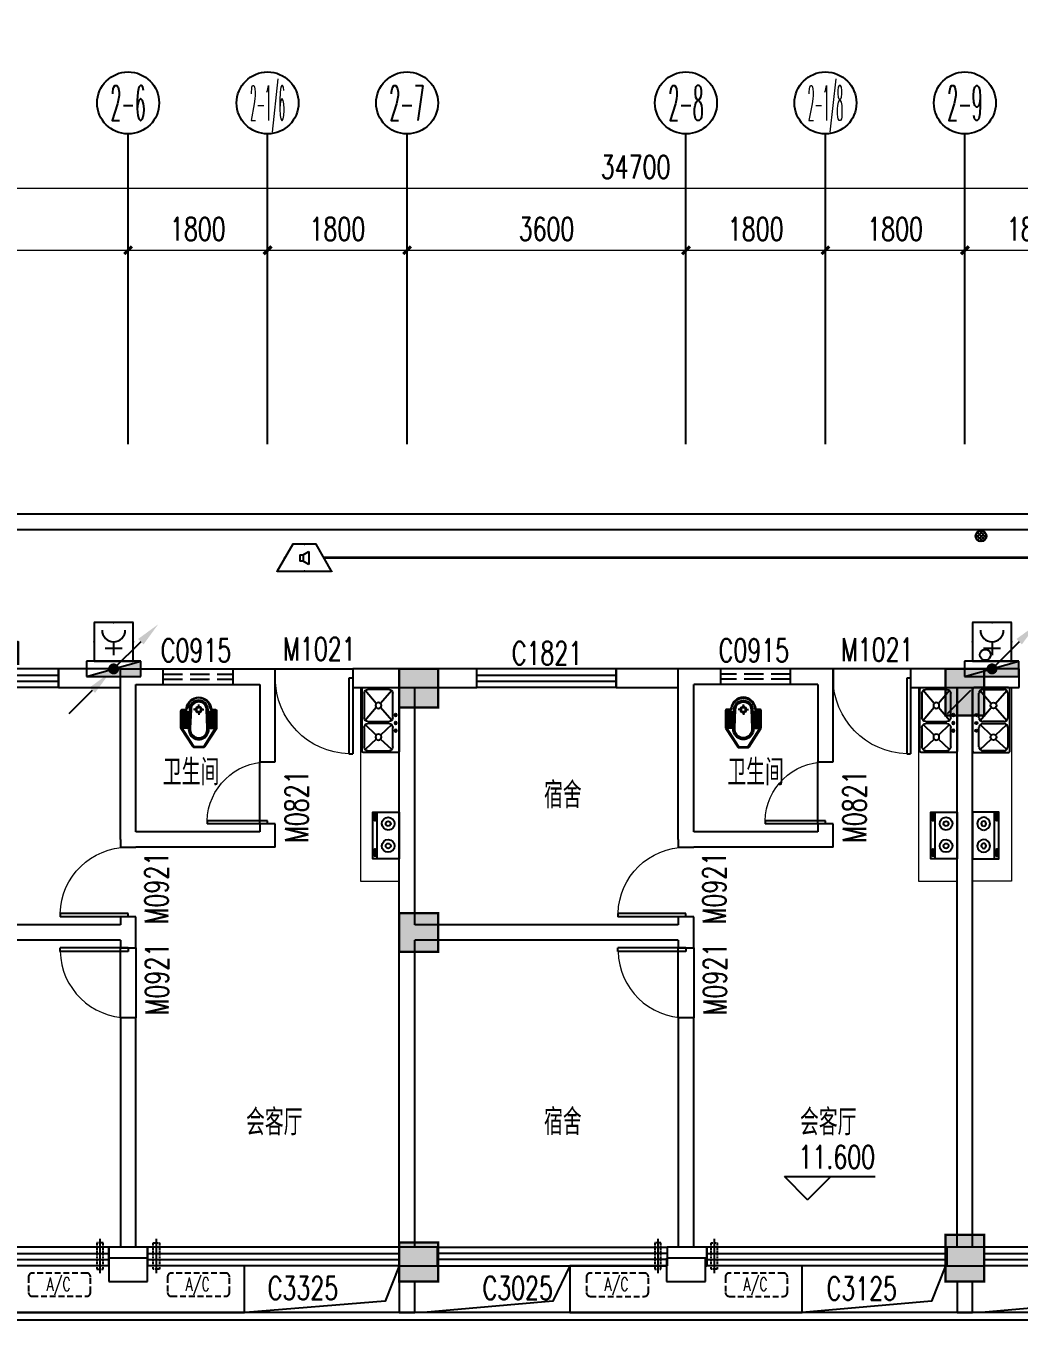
# Model space of a CAD drawing. Extents: x -9422388 to 15610651, y -1992469 to 953794.
# Drawn here: x -2663179 to -2650359, y -443348 to -426654 of the extents above; entities that cross this region are included whole.
import ezdxf
from ezdxf.enums import TextEntityAlignment as Align

# ---------------------------------------------------------------- set-up
doc = ezdxf.new("R2010")
doc.units = 0
doc.header["$LTSCALE"] = 1000
for name, pattern in [('( Hidden )', [0.375, 0.25, -0.125]), ('ACAD_ISO04W100', [30, 24, -3, 0, -3]), ('DASH', [0.35, 0.25, -0.1])]:
    doc.linetypes.add(name, pattern=pattern)
for name, color, linetype in [('A-ELEV-LIN-0.3', 30, 'Continuous'), ('A-ELEV-LIN-0.4', 40, 'Continuous'), ('A-FLOR-HVAC', 4, 'Continuous'), ('A-FLOR-OTHER2-ON', 83, 'Continuous'), ('A-SECT-DOOR', 141, 'Continuous'), ('AXIS', 3, 'Continuous'), ('AXIS_TEXT', 7, 'Continuous'), ('C-KZ', 2, 'Continuous'), ('C-Z-HATCH', 253, 'Continuous'), ('COLUMN', 9, 'Continuous'), ('DIM_ELEV', 3, 'Continuous'), ('EQUIP-消防', 3, 'Continuous'), ('EQUIP_消火栓', 7, 'Continuous'), ('LWIRE', 4, 'Continuous'), ('PUB_TEXT', 7, 'Continuous'), ('WALL', 9, 'Continuous'), ('WALL-PARAPET', 6, 'Continuous'), ('WINDOW', 4, 'Continuous'), ('WINDOW_TEXT', 7, 'Continuous'), ('WIRE-消防广播', 4, 'TG_BC'), ('厨具', 4, 'Continuous'), ('洁具', 253, 'Continuous')]:
    doc.layers.add(name, color=color, linetype=linetype)
doc.layers.add('建筑底图', color=8, linetype='Continuous', lineweight=5)
doc.styles.add('_TCH_AXIS', font='COMPLEX', dxfattribs={"bigfont": 'GBCBIG'})
doc.styles.add('_TCH_DIM', font='SIMPLEX', dxfattribs={"bigfont": 'GBCBIG'})
doc.styles.add('_TCH_DIM_T3', font='SIMPLEX', dxfattribs={"width": 0.705882, "bigfont": 'GBCBIG'})
doc.styles.add('_TCH_WINDOW', font='SIMPLEX', dxfattribs={"height": 3.5, "bigfont": 'GBCBIG'})
doc.styles.add('COMPLEX', font='COMPLEX')
doc.styles.get("Standard").update_dxf_attribs({"font": 'gbenor.shx', "bigfont": 'gbcbig.shx'})
doc.styles.add('TG_LINETYPE', font='SIMPLEX', dxfattribs={"width": 0.8, "height": 3.5, "bigfont": 'HZTXT'})
doc.linetypes.add('TG_BC', pattern='A,2,-0.85,["BC",TG_LINETYPE,S=0.1,R=0,X=-0.65,Y=-0.15],0', length=2.85)
doc.dimstyles.new('_TCH_ARCH&&100', dxfattribs={"dimtxt": 297.5, "dimasz": 100, "dimexe": 250, "dimexo": 300, "dimgap": 126.25, "dimtad": 1, "dimdec": 0, "dimzin": 0, "dimdsep": 46, "dimtxsty": '_TCH_DIM_T3', "dimblk": 'ARCHTICK', "dimcen": 0.09, "dimclrt": 7, "dimazin": 2, "dimtfac": 1, "dimtdec": 0, "dimtix": 1, "dimtmove": 2, "dimatfit": 3, "dimfxl": 0, "dimtolj": 1, "dimtzin": 0, "dimarcsym": 0})

# ---------------------------------------------------------------- blocks, each defined once
blk = doc.blocks.new('$plan$00002777')
at = {"layer": '厨具', "color": 0}
for p, q in [((-300, -284), (300, -284)), ((-267, -307), (-267, -318)), ((-257, -316), (-257, -333)), ((-192, -316), (-257, -316)), ((-257, -333), (-192, -333)), ((-192, -333), (-192, -316)), ((-176, -308), (-176, -318)), ((192, -308), (192, -318)), ((208, -316), (273, -316)), ((208, -333), (208, -316)), ((273, -333), (208, -333)), ((273, -316), (273, -333)), ((284, -307), (284, -318))]:
    blk.add_line(p, q, dxfattribs=at)
blk.add_lwpolyline([(300, 0), (-300, 0), (-300, -340), (300, -340)], close=True, dxfattribs=at)
for points in [[(-176, -308, 0.259034), (-178, -304, 0.076276), (-189, -299, 0.036515), (-203, -297, 0.026615), (-221, -296, 0.026615), (-240, -297, 0.036515), (-254, -299, 0.076276), (-265, -304, 0.259034), (-267, -308, 0.078462), (-267, -309, 0.056762)], [(-176, -318, 0.259034), (-178, -315, 0.076276), (-189, -310, 0.036515), (-203, -307, 0.026615), (-221, -306, 0.026615), (-240, -307, 0.036515), (-254, -310, 0.076276), (-265, -315, 0.259034), (-267, -318, 0.259034), (-265, -322, 0.056762), (-257, -326, 0.036515)], [(-192, -327, 0.008736), (-189, -327, 0.076276), (-178, -322, 0.259034), (-176, -318, 0.259034)], [(192, -308, -0.259034), (194, -304, -0.076276), (205, -299, -0.036515), (219, -297, -0.026615), (238, -296, -0.026615), (257, -297, -0.036515), (270, -299, -0.076276), (282, -304, -0.259034), (284, -308, -0.078462), (283, -309, -0.056762)], [(192, -318, -0.259034), (194, -315, -0.076276), (205, -310, -0.036515), (219, -307, -0.026615), (238, -306, -0.026615), (257, -307, -0.036515), (270, -310, -0.076276), (282, -315, -0.259034), (284, -318, -0.259034), (282, -322, -0.056762), (273, -326, -0.036515)], [(208, -327, -0.008736), (205, -327, -0.076276), (194, -322, -0.259034), (192, -318, -0.259034)]]:
    blk.add_lwpolyline(points, format="xyb", dxfattribs=at)
for centre, radius, start, end in [((-135, -143), 82.5, 0.964, 0), ((-135, -143), 31.6, 0.6532, 0), ((151, -143), 82.5, 180, 179.036), ((151, -143), 31.6, 180, 179.3468)]:
    blk.add_arc(centre, radius, start, end, dxfattribs=at)
blk = doc.blocks.new('$plan$00002763')
at = {"layer": '洁具', "color": 0}
for p, q in [((-395, -405), (-395, -132)), ((-381, -98), (-246, -241)), ((-345, -82), (-95, -82)), ((-59, -98), (-194, -241)), ((-45, -132), (-45, -405)), ((-20, -405), (-20, -132)), ((-6, -98), (161, -241)), ((30, -82), (345, -82)), ((381, -98), (214, -241)), ((395, -132), (395, -405)), ((-246, -297), (-381, -440)), ((-194, -297), (-59, -440)), ((161, -297), (-6, -440)), ((214, -297), (381, -440)), ((-95, -455), (-345, -455)), ((345, -455), (30, -455))]:
    blk.add_line(p, q, dxfattribs=at)
blk.add_lwpolyline([(-420, -25), (-420, -455, 0.200464), (-413, -473, 0.197353), (-395, -480), (395, -480, 0.19737), (413, -473, 0.200447), (420, -455), (420, -25, 0.200464), (413, -7, 0.197353), (395, 0), (-395, 0, 0.19737), (-413, -7, 0.200447), (-420, -25)], format="xyb", close=True, dxfattribs=at)
for centre, major_axis, start_param, end_param in [((-345, -132), (-50, 0), -1.570796, 0), ((-136, -48), (-14.2, 0), 3.141593, 9.424778), ((-95, -132), (-50, 0), 3.141593, 4.712389), ((-36, -48), (-15.1, 0), 3.141593, 9.424778), ((30, -132), (-50, 0), -1.570796, 0), ((64, -48), (-14.2, 0), 3.141593, 9.424778), ((345, -132), (-50, 0), 3.141593, 4.712389), ((-220, -269), (-38.6, 0), 3.141593, 9.424778), ((188, -269), (-38.6, 0), 3.141593, 9.424778), ((-345, -405), (50, 0), 3.141593, 4.712389), ((-95, -405), (50, 0), 4.712389, 6.283185), ((30, -405), (50, 0), 3.141593, 4.712389), ((345, -405), (50, 0), 4.712389, 6.283185)]:
    blk.add_ellipse(centre, major_axis=major_axis, ratio=0.9938, start_param=start_param, end_param=end_param, dxfattribs=at)
blk = doc.blocks.new('$plan$00002871')
at = {"layer": '洁具', "color": 0}
for p, q in [((-15, -490), (-67, -490)), ((0, -475), (0, -423)), ((15, -490), (67, -490)), ((0, -505), (0, -557))]:
    blk.add_line(p, q, dxfattribs=at)
for points in [[(159, -508, -0.88995), (-159, -508, 0.380538), (-179, -491), (-210, -491, -0.414214), (-230, -471), (-230, -258, -0.144595), (-227, -247), (-73, -9, -0.254383), (-56, 0), (56, 0, -0.254383), (73, -9), (227, -247, -0.144595), (230, -258), (230, -471, -0.414214), (210, -491), (179, -491, 0.380538)], [(120, -491), (130, -252, 1.134994), (-130, -252), (-120, -491, 0.992594)], [(105, -490), (115, -251, 1.141146), (-115, -251), (-105, -490, 0.994896)], [(100, -490), (110, -251, 1.143479), (-110, -251), (-100, -490, 0.995777)], [(-149, -264, 1), (-149, -252), (-207, -252, 1), (-207, -264)], [(-148, -287, 1), (-148, -275), (-207, -275, 1), (-207, -287)], [(-147, -307, 1), (-147, -295), (-207, -295, 1), (-207, -307)], [(-146, -330, 1), (-146, -319), (-207, -319, 1), (-207, -330)], [(-149, -263, 1), (-149, -253), (-207, -253, 1), (-207, -263)], [(-148, -286, 1), (-148, -276), (-207, -276, 1), (-207, -286)], [(-147, -306, 1), (-147, -296), (-207, -296, 1), (-207, -306)], [(-146, -329, 1), (-146, -320), (-207, -320, 1), (-207, -329)], [(146, -330, -1), (146, -319), (207, -319, -1), (207, -330)], [(148, -287, -1), (148, -275), (207, -275, -1), (207, -287)], [(147, -307, -1), (147, -295), (207, -295, -1), (207, -307)], [(146, -329, -1), (146, -320), (207, -320, -1), (207, -329)], [(148, -286, -1), (148, -276), (207, -276, -1), (207, -286)], [(147, -306, -1), (147, -296), (207, -296, -1), (207, -306)], [(149, -264, -1), (149, -252), (207, -252, -1), (207, -264)], [(149, -263, -1), (149, -253), (207, -253, -1), (207, -263)], [(-146, -352, 1), (-146, -341), (-207, -341, 1), (-207, -352)], [(-145, -376, 1), (-145, -364), (-207, -364, 1), (-207, -376)], [(-144, -399, 1), (-144, -388), (-207, -388, 1), (-207, -399)], [(-143, -423, 1), (-143, -411), (-207, -411, 1), (-207, -423)], [(-141, -444, 1), (-141, -432), (-207, -432, 1), (-207, -444)], [(-141, -464, 1), (-141, -453), (-207, -453, 1), (-207, -464)], [(-146, -351, 1), (-146, -342), (-207, -342, 1), (-207, -351)], [(-145, -375, 1), (-145, -365), (-207, -365, 1), (-207, -375)], [(-144, -398, 1), (-144, -389), (-207, -389, 1), (-207, -398)], [(-143, -422, 1), (-143, -412), (-207, -412, 1), (-207, -422)], [(-141, -443, 1), (-141, -433), (-207, -433, 1), (-207, -443)], [(-141, -463, 1), (-141, -454), (-207, -454, 1), (-207, -463)], [(141, -444, -1), (141, -432), (207, -432, -1), (207, -444)], [(141, -464, -1), (141, -453), (207, -453, -1), (207, -464)], [(141, -443, -1), (141, -433), (207, -433, -1), (207, -443)], [(141, -463, -1), (141, -454), (207, -454, -1), (207, -463)], [(143, -423, -1), (143, -411), (207, -411, -1), (207, -423)], [(144, -399, -1), (144, -388), (207, -388, -1), (207, -399)], [(143, -422, -1), (143, -412), (207, -412, -1), (207, -422)], [(145, -376, -1), (145, -364), (207, -364, -1), (207, -376)], [(144, -398, -1), (144, -389), (207, -389, -1), (207, -398)], [(146, -352, -1), (146, -341), (207, -341, -1), (207, -352)], [(145, -375, -1), (145, -365), (207, -365, -1), (207, -375)], [(146, -351, -1), (146, -342), (207, -342, -1), (207, -351)]]:
    blk.add_lwpolyline(points, format="xyb", close=True, dxfattribs=at)
blk.add_lwpolyline([(-149, -507, 0.380538), (-179, -481), (-210, -481, -0.414214), (-220, -471), (-220, -258, -0.144595), (-218, -253), (-64, -15, -0.254383), (-56, -10), (56, -10, -0.254383), (64, -15), (218, -253, -0.144595), (220, -258), (220, -471, -0.414214), (210, -481), (179, -481, 0.380538), (149, -507, 0.380538)], format="xyb", dxfattribs=at)
for radius in [40, 31.7]:
    blk.add_circle((0, -490), radius, dxfattribs=at)
blk.add_arc((0, -490), 150, 186.665, 353.335, dxfattribs=at)
blk = doc.blocks.new('KTWJ1')
at = {"layer": 'A-FLOR-HVAC', "color": 0, "linetype": '( Hidden )', "ltscale": 0.3}
blk.add_lwpolyline([(152982, -14209, 0.414214), (153032, -14259), (153732, -14259, 0.414214), (153782, -14209), (153782, -14009, 0.414214), (153732, -13959), (153032, -13959, 0.414214), (152982, -14009)], format="xyb", close=True, dxfattribs=at)
at = {"layer": 'A-FLOR-HVAC', "color": 0, "style": '_TCH_WINDOW', "width": 0.705882}
blk.add_text('A/C', height=170, dxfattribs=at).set_placement((153214, -14188))
blk = doc.blocks.new('KTB')
at = {"layer": 'A-SECT-DOOR', "color": 0}
blk.add_lwpolyline([(1033119, -403775), (1031869, -403775), (1031869, -404375), (1034869, -404375), (1034869, -403775), (1033619, -403775)], dxfattribs=at)
at = {"layer": 'A-FLOR-HVAC', "color": 8}
for p in [(879102, -389909), (880896, -389909)]:
    blk.add_blockref('KTWJ1', p, dxfattribs=at)
blk = doc.blocks.new('A$C0CF77FE4')
at = {"layer": 'A-FLOR-OTHER2-ON', "color": 0, "linetype": 'ACAD_ISO04W100', "ltscale": 5}
blk.add_line((40, 440), (40, 0), dxfattribs=at)
at = {"layer": 'A-FLOR-OTHER2-ON', "color": 0, "linetype": 'DASH', "ltscale": 0.1}
blk.add_lwpolyline([(0, 390), (80, 390), (80, 50), (0, 50)], close=True, dxfattribs=at)
blk = doc.blocks.new('$TCHSYS$WIN2D')
at = {"color": 0}
for p, q in [((-0.5, 0.5), (0.5, 0.5)), ((-0.5, 0.5), (-0.5, -0.5)), ((0.5, 0.5), (0.5, -0.5)), ((0.5, 0.1667), (-0.5, 0.1667)), ((0.5, -0.1667), (-0.5, -0.1667)), ((-0.5, -0.5), (0.5, -0.5))]:
    blk.add_line(p, q, dxfattribs=at)
blk = doc.blocks.new('$DorLib2D$00000001')
at = {"color": 0}
for p, q in [((0.45, 0.975), (0.5, 0.975)), ((0.45, 0), (0.45, 0.975)), ((0.5, 0), (0.5, 0.975)), ((0.5, 0), (0.45, 0))]:
    blk.add_line(p, q, dxfattribs=at)
at = {"color": 0, "lineweight": 13}
blk.add_arc((0.475, 0), 0.975, 91.4693, 180, dxfattribs=at)
blk = doc.blocks.new('_ArchTick')
at = {"color": 0, "linetype": 'ByBlock', "const_width": 0.4}
blk.add_lwpolyline([(-0.5, -0.5), (0.5, 0.5)], dxfattribs=at)
blk = doc.blocks.new('*D626')
at = {"layer": 'AXIS', "color": 0, "lineweight": -2, "transparency": 16777216}
for p, q in [((1875330, -392875), (1875330, -389625)), ((1910030, -392875), (1910030, -389625)), ((1875330, -389875), (1910030, -389875))]:
    blk.add_line(p, q, dxfattribs=at)
at = {"layer": 'Defpoints', "color": 0, "transparency": 16777216}
for p in [(1910030, -389875), (1875330, -393175), (1910030, -393175)]:
    blk.add_point(p, dxfattribs=at)
at = {"layer": 'AXIS', "color": 0, "lineweight": -2, "transparency": 16777216, "xscale": 100, "yscale": 100, "zscale": 100, "rotation": 180}
blk.add_blockref('_ArchTick', (1875330, -389875), dxfattribs=at)
at = {"layer": 'AXIS', "color": 0, "lineweight": -2, "transparency": 16777216, "xscale": 100, "yscale": 100, "zscale": 100}
blk.add_blockref('_ArchTick', (1910030, -389875), dxfattribs=at)
at = {"layer": 'AXIS', "color": 7, "transparency": 16777216, "insert": (1892680, -389600), "char_height": 297.5, "attachment_point": 5, "style": '_TCH_DIM_T3'}
blk.add_mtext('\\A1;34700', dxfattribs=at)
blk = doc.blocks.new('*D677')
at = {"layer": 'AXIS', "color": 0, "lineweight": -2, "transparency": 16777216}
for p, q in [((1882530, -392875), (1882530, -390425)), ((1886130, -392875), (1886130, -390425)), ((1882530, -390675), (1886130, -390675))]:
    blk.add_line(p, q, dxfattribs=at)
at = {"layer": 'Defpoints', "color": 0, "transparency": 16777216}
for p in [(1886130, -390675), (1882530, -393175), (1886130, -393175)]:
    blk.add_point(p, dxfattribs=at)
at = {"layer": 'AXIS', "color": 0, "lineweight": -2, "transparency": 16777216, "xscale": 100, "yscale": 100, "zscale": 100, "rotation": 180}
blk.add_blockref('_ArchTick', (1882530, -390675), dxfattribs=at)
at = {"layer": 'AXIS', "color": 0, "lineweight": -2, "transparency": 16777216, "xscale": 100, "yscale": 100, "zscale": 100}
blk.add_blockref('_ArchTick', (1886130, -390675), dxfattribs=at)
at = {"layer": 'AXIS', "color": 7, "transparency": 16777216, "insert": (1884330, -390400), "char_height": 297.5, "attachment_point": 5, "style": '_TCH_DIM_T3'}
blk.add_mtext('\\A1;3600', dxfattribs=at)
blk = doc.blocks.new('*D678')
at = {"layer": 'AXIS', "color": 0, "lineweight": -2, "transparency": 16777216}
for p, q in [((1886130, -392875), (1886130, -390425)), ((1887930, -392875), (1887930, -390425)), ((1886130, -390675), (1887930, -390675))]:
    blk.add_line(p, q, dxfattribs=at)
at = {"layer": 'Defpoints', "color": 0, "transparency": 16777216}
for p in [(1887930, -390675), (1886130, -393175), (1887930, -393175)]:
    blk.add_point(p, dxfattribs=at)
at = {"layer": 'AXIS', "color": 0, "lineweight": -2, "transparency": 16777216, "xscale": 100, "yscale": 100, "zscale": 100, "rotation": 180}
blk.add_blockref('_ArchTick', (1886130, -390675), dxfattribs=at)
at = {"layer": 'AXIS', "color": 0, "lineweight": -2, "transparency": 16777216, "xscale": 100, "yscale": 100, "zscale": 100}
blk.add_blockref('_ArchTick', (1887930, -390675), dxfattribs=at)
at = {"layer": 'AXIS', "color": 7, "transparency": 16777216, "insert": (1887030, -390400), "char_height": 297.5, "attachment_point": 5, "style": '_TCH_DIM_T3'}
blk.add_mtext('\\A1;1800', dxfattribs=at)
blk = doc.blocks.new('*D679')
at = {"layer": 'AXIS', "color": 0, "lineweight": -2, "transparency": 16777216}
for p, q in [((1887930, -392875), (1887930, -390425)), ((1889730, -392875), (1889730, -390425)), ((1887930, -390675), (1889730, -390675))]:
    blk.add_line(p, q, dxfattribs=at)
at = {"layer": 'Defpoints', "color": 0, "transparency": 16777216}
for p in [(1889730, -390675), (1887930, -393175), (1889730, -393175)]:
    blk.add_point(p, dxfattribs=at)
at = {"layer": 'AXIS', "color": 0, "lineweight": -2, "transparency": 16777216, "xscale": 100, "yscale": 100, "zscale": 100, "rotation": 180}
blk.add_blockref('_ArchTick', (1887930, -390675), dxfattribs=at)
at = {"layer": 'AXIS', "color": 0, "lineweight": -2, "transparency": 16777216, "xscale": 100, "yscale": 100, "zscale": 100}
blk.add_blockref('_ArchTick', (1889730, -390675), dxfattribs=at)
at = {"layer": 'AXIS', "color": 7, "transparency": 16777216, "insert": (1888830, -390400), "char_height": 297.5, "attachment_point": 5, "style": '_TCH_DIM_T3'}
blk.add_mtext('\\A1;1800', dxfattribs=at)
blk = doc.blocks.new('*D680')
at = {"layer": 'AXIS', "color": 0, "lineweight": -2, "transparency": 16777216}
for p, q in [((1889730, -392875), (1889730, -390425)), ((1893330, -392875), (1893330, -390425)), ((1889730, -390675), (1893330, -390675))]:
    blk.add_line(p, q, dxfattribs=at)
at = {"layer": 'Defpoints', "color": 0, "transparency": 16777216}
for p in [(1893330, -390675), (1889730, -393175), (1893330, -393175)]:
    blk.add_point(p, dxfattribs=at)
at = {"layer": 'AXIS', "color": 0, "lineweight": -2, "transparency": 16777216, "xscale": 100, "yscale": 100, "zscale": 100, "rotation": 180}
blk.add_blockref('_ArchTick', (1889730, -390675), dxfattribs=at)
at = {"layer": 'AXIS', "color": 0, "lineweight": -2, "transparency": 16777216, "xscale": 100, "yscale": 100, "zscale": 100}
blk.add_blockref('_ArchTick', (1893330, -390675), dxfattribs=at)
at = {"layer": 'AXIS', "color": 7, "transparency": 16777216, "insert": (1891530, -390400), "char_height": 297.5, "attachment_point": 5, "style": '_TCH_DIM_T3'}
blk.add_mtext('\\A1;3600', dxfattribs=at)
blk = doc.blocks.new('*D681')
at = {"layer": 'AXIS', "color": 0, "lineweight": -2, "transparency": 16777216}
for p, q in [((1893330, -392875), (1893330, -390425)), ((1895130, -392875), (1895130, -390425)), ((1893330, -390675), (1895130, -390675))]:
    blk.add_line(p, q, dxfattribs=at)
at = {"layer": 'Defpoints', "color": 0, "transparency": 16777216}
for p in [(1895130, -390675), (1893330, -393175), (1895130, -393175)]:
    blk.add_point(p, dxfattribs=at)
at = {"layer": 'AXIS', "color": 0, "lineweight": -2, "transparency": 16777216, "xscale": 100, "yscale": 100, "zscale": 100, "rotation": 180}
blk.add_blockref('_ArchTick', (1893330, -390675), dxfattribs=at)
at = {"layer": 'AXIS', "color": 0, "lineweight": -2, "transparency": 16777216, "xscale": 100, "yscale": 100, "zscale": 100}
blk.add_blockref('_ArchTick', (1895130, -390675), dxfattribs=at)
at = {"layer": 'AXIS', "color": 7, "transparency": 16777216, "insert": (1894230, -390400), "char_height": 297.5, "attachment_point": 5, "style": '_TCH_DIM_T3'}
blk.add_mtext('\\A1;1800', dxfattribs=at)
blk = doc.blocks.new('*D682')
at = {"layer": 'AXIS', "color": 0, "lineweight": -2, "transparency": 16777216}
for p, q in [((1895130, -392875), (1895130, -390425)), ((1896930, -392875), (1896930, -390425)), ((1895130, -390675), (1896930, -390675))]:
    blk.add_line(p, q, dxfattribs=at)
at = {"layer": 'Defpoints', "color": 0, "transparency": 16777216}
for p in [(1896930, -390675), (1895130, -393175), (1896930, -393175)]:
    blk.add_point(p, dxfattribs=at)
at = {"layer": 'AXIS', "color": 0, "lineweight": -2, "transparency": 16777216, "xscale": 100, "yscale": 100, "zscale": 100, "rotation": 180}
blk.add_blockref('_ArchTick', (1895130, -390675), dxfattribs=at)
at = {"layer": 'AXIS', "color": 0, "lineweight": -2, "transparency": 16777216, "xscale": 100, "yscale": 100, "zscale": 100}
blk.add_blockref('_ArchTick', (1896930, -390675), dxfattribs=at)
at = {"layer": 'AXIS', "color": 7, "transparency": 16777216, "insert": (1896030, -390400), "char_height": 297.5, "attachment_point": 5, "style": '_TCH_DIM_T3'}
blk.add_mtext('\\A1;1800', dxfattribs=at)
blk = doc.blocks.new('*D683')
at = {"layer": 'AXIS', "color": 0, "lineweight": -2, "transparency": 16777216}
for p, q in [((1896930, -392875), (1896930, -390425)), ((1898730, -392875), (1898730, -390425)), ((1896930, -390675), (1898730, -390675))]:
    blk.add_line(p, q, dxfattribs=at)
at = {"layer": 'Defpoints', "color": 0, "transparency": 16777216}
for p in [(1898730, -390675), (1896930, -393175), (1898730, -393175)]:
    blk.add_point(p, dxfattribs=at)
at = {"layer": 'AXIS', "color": 0, "lineweight": -2, "transparency": 16777216, "xscale": 100, "yscale": 100, "zscale": 100, "rotation": 180}
blk.add_blockref('_ArchTick', (1896930, -390675), dxfattribs=at)
at = {"layer": 'AXIS', "color": 0, "lineweight": -2, "transparency": 16777216, "xscale": 100, "yscale": 100, "zscale": 100}
blk.add_blockref('_ArchTick', (1898730, -390675), dxfattribs=at)
at = {"layer": 'AXIS', "color": 7, "transparency": 16777216, "insert": (1897830, -390400), "char_height": 297.5, "attachment_point": 5, "style": '_TCH_DIM_T3'}
blk.add_mtext('\\A1;1800', dxfattribs=at)
blk = doc.blocks.new('_AXISO')
at = {"color": 0}
blk.add_circle((0, 0), 0.5, dxfattribs=at)
at = {"layer": 'AXIS_TEXT', "color": 0, "style": 'COMPLEX', "width": 1.041667}
blk.add_attdef('A', text='', height=0.56, dxfattribs=at).set_placement((-0.25, -0.28), (0.25, -0.28), align=Align.FIT)
blk = doc.blocks.new('$equip$00002677')
for p, q in [((-0.3, 0.699), (-0.703, 0)), ((0.3, 0.699), (-0.3, 0.699)), ((0.703, 0), (0.3, 0.699)), ((-0.117, 0.421), (-0.117, 0.26)), ((-0.117, 0.421), (-0.036, 0.421)), ((-0.036, 0.421), (0.118, 0.503)), ((-0.036, 0.421), (-0.036, 0.26)), ((0.118, 0.503), (0.118, 0.173)), ((-0.703, 0), (0.703, 0)), ((-0.036, 0.26), (-0.117, 0.26)), ((0.118, 0.173), (-0.036, 0.26))]:
    blk.add_line(p, q)
at = {"const_width": 0.04}
blk.add_lwpolyline([(-0.3, 0.699), (0.3, 0.699), (0.703, 0), (-0.703, 0), (-0.3, 0.699), (0.3, 0.699)], dxfattribs=at)
blk.add_lwpolyline([(-0.3, 0.699), (0.3, 0.699), (0.703, 0), (-0.703, 0), (-0.3, 0.699), (0.3, 0.699)], dxfattribs=at)
for p in [(0, 0.699), (-0.501, 0.349), (0.502, 0.349), (0, 0)]:
    blk.add_point(p)
at = {"color": 7, "flags": 1}
for tag, height, p in [('B', 0.4, (0.961, 0.299)), ('A', 0.00002, (0, 0))]:
    blk.add_attdef(tag, text='', height=height, dxfattribs=at).set_placement(p, align=Align.MIDDLE_CENTER)
blk = doc.blocks.new('$equip$00002656')
for p, q in [((-0.5, 1), (-0.5, 0)), ((0.5, 1), (-0.5, 1)), ((0.5, 0), (0.5, 1)), ((0, 0.5), (0, 0.15)), ((-0.5, 0), (0.5, 0)), ((-0.219, 0.331), (0.222, 0.331))]:
    blk.add_line(p, q)
at = {"const_width": 0.04}
blk.add_lwpolyline([(-0.5, 1), (0.5, 1), (0.5, 0), (-0.5, 0), (-0.5, 1), (0.5, 1)], dxfattribs=at)
blk.add_arc((0, 0.8), 0.3, 180, 0)
for p in [(0, 1), (-0.5, 0.5), (0.5, 0.5), (0, 0)]:
    blk.add_point(p)
at = {"color": 7, "flags": 1}
for tag, height, p in [('B', 0.4, (0.762, 0.292)), ('A', 0.00002, (0, 0))]:
    blk.add_attdef(tag, text='', height=height, dxfattribs=at).set_placement(p, align=Align.MIDDLE_CENTER)
blk = doc.blocks.new('$TelecSys$00000079')
for p, q in [((0.7, 0.7), (0, 0)), ((0.104, 0.104), (0.104, 0.104)), ((-0.104, -0.104), (-0.104, -0.104))]:
    blk.add_line(p, q)
at = {"const_width": 0.142}
blk.add_lwpolyline([(-0.071, 0, 1), (0.071, 0, 1)], format="xyb", close=True, dxfattribs=at)
blk.add_solid([(0.63, 0.77), (0.77, 0.63), (1.15, 1.15)])
at = {"width": 0.8, "flags": 9}
blk.add_attdef('A', (0, 0), '', height=0.00002, dxfattribs=at)
blk = doc.blocks.new('$TelecSys$00000081')
for p, q in [((0.104, 0.104), (0.104, 0.104)), ((-0.104, -0.104), (-0.104, -0.104)), ((-1.15, -1.15), (-0.55, -0.55))]:
    blk.add_line(p, q)
at = {"const_width": 0.142}
blk.add_lwpolyline([(0.071, 0, 1), (-0.071, 0, 1)], format="xyb", close=True, dxfattribs=at)
blk.add_solid([(-0.62, -0.48), (-0.48, -0.62), (-0.1, -0.1)])
at = {"width": 0.8, "flags": 9}
blk.add_attdef('A', (0, 0), '', height=0.00002, rotation=180, dxfattribs=at)
blk = doc.blocks.new('$TwtSys$00000434')
at = {"color": 0}
for p, q in [((-0.5, 0.5), (-0.5, -0.5)), ((-0.5, -0.5), (0.5, 0.5)), ((0.5, 0.5), (-0.5, 0.5)), ((0.5, -0.5), (0.5, 0.5)), ((-0.5, -0.5), (0.5, -0.5))]:
    blk.add_line(p, q, dxfattribs=at)
blk.add_solid([(0.5, -0.5), (0.5, 0.5), (-0.5, -0.5)], dxfattribs=at)
blk = doc.blocks.new('4444')
at = {"layer": 'A-ELEV-LIN-0.4'}
h = blk.add_hatch(dxfattribs=at)
h.set_pattern_fill('ANSI37', color=8, scale=20)
h.set_pattern_definition([(45, (842830.902, -10358), (-22.4506403, 22.4506403), []), (135, (842830.902, -10358), (-22.4506403, -22.4506403), [])])
edge = h.paths.add_edge_path()
edge.add_arc((1897138.4, -394362.6), 70, 0, 360)
at = {"layer": 'C-Z-HATCH'}
h = blk.add_hatch(color=8, dxfattribs=at)
h.dxf.hatch_style = 1
h.paths.add_polyline_path([(1889630.2, -396074.7), (1890130.2, -396074.7), (1890130.2, -396574.7), (1889630.2, -396574.7)])
h = blk.add_hatch(color=8, dxfattribs=at)
h.dxf.hatch_style = 1
h.paths.add_polyline_path([(1896680.2, -396074.7), (1897180.2, -396074.7), (1897180.2, -396674.7), (1896680.2, -396674.7)])
h = blk.add_hatch(color=8, dxfattribs=at)
h.dxf.hatch_style = 1
h.paths.add_polyline_path([(1889630.2, -399224.7), (1890130.2, -399224.7), (1890130.2, -399724.7), (1889630.2, -399724.7)])
h = blk.add_hatch(color=8, dxfattribs=at)
h.dxf.hatch_style = 1
h.paths.add_polyline_path([(1889630.2, -403474.7), (1890130.2, -403474.7), (1890130.2, -403974.7), (1889630.2, -403974.7)])
h = blk.add_hatch(color=8, dxfattribs=at)
h.dxf.hatch_style = 1
h.paths.add_polyline_path([(1896680.2, -403374.7), (1897180.2, -403374.7), (1897180.2, -403974.7), (1896680.2, -403974.7)])
at = {"color": 8}
for points in [[(1889630.2, -396314.7), (1889130.2, -396314.7), (1889130.2, -398814.7), (1889630.2, -398814.7)], [(1896830.2, -396314.7), (1896330.2, -396314.7), (1896330.2, -398814.7), (1896830.2, -398814.7)], [(1897030.2, -396314.7), (1897530.2, -396314.7), (1897530.2, -398814.7), (1897030.2, -398814.7)]]:
    blk.add_lwpolyline(points, close=True, dxfattribs=at)
at = {"layer": 'A-ELEV-LIN-0.3', "color": 8}
for points in [[(1910300.1, -378228), (1910300.1, -378228, -0.4142136), (1910521.4, -377263.1), (1917469.5, -372908.3, -0.4142136), (1919537.1, -373382.6), (1932807.3, -394555, -0.2728148), (1932848.7, -396077.9), (1928630, -403701.1, -0.2728148), (1927317.5, -404474.7), (1876130.2, -404474.7, -0.4142134), (1874530.2, -402874.7), (1874530.2, -394774.7, -0.4142137), (1875230.2, -394074.7), (1875230.2, -394074.7)], [(1904230.2, -404374.7), (1876130.2, -404374.7, -0.4142134), (1874630.2, -402874.7), (1874630.2, -394774.7, -0.4142137), (1875230.2, -394174.7), (1875230.2, -394174.7)]]:
    blk.add_lwpolyline(points, format="xyb", dxfattribs=at)
for points in [[(1889630.2, -404374.7), (1889830.2, -404374.7), (1889830.2, -403974.7), (1889630.2, -403974.7)], [(1896830.2, -404374.7), (1897030.2, -404374.7), (1897030.2, -403974.7), (1896830.2, -403974.7)]]:
    blk.add_lwpolyline(points, close=True, dxfattribs=at)
at = {"layer": 'A-ELEV-LIN-0.4', "color": 8}
for points in [[(1889630.2, -403774.7), (1889449, -404229.5), (1887643.5, -404374.7)], [(1891830.2, -403774.7), (1891612.7, -404229.5), (1889943.9, -404374.7)], [(1896680.2, -403774.7), (1896499, -404229.5), (1894830.2, -404374.7)], [(1899030.2, -403774.7), (1898812.7, -404229.5), (1897143.9, -404374.7)]]:
    blk.add_lwpolyline(points, dxfattribs=at)
for centre in [(1897138.4, -394362.6), (1897193.5, -395893.3)]:
    blk.add_circle(centre, 70, dxfattribs=at)
at = {"layer": 'A-SECT-DOOR', "color": 8}
blk.add_lwpolyline([(1885880.2, -403774.7), (1884630.2, -403774.7), (1884630.2, -404374.7), (1887630.2, -404374.7), (1887630.2, -403774.7), (1886380.2, -403774.7)], dxfattribs=at)
at = {"layer": 'AXIS', "color": 8}
for p, q in [((1886130.2, -393174.7), (1886130.2, -389174.7)), ((1887930.2, -393174.7), (1887930.2, -389174.7)), ((1889730.2, -393174.7), (1889730.2, -389174.7)), ((1893330.2, -393174.7), (1893330.2, -389174.7)), ((1895130.2, -393174.7), (1895130.2, -389174.7)), ((1896930.2, -393174.7), (1896930.2, -389174.7))]:
    blk.add_line(p, q, dxfattribs=at)
at = {"layer": 'C-KZ', "color": 8, "const_width": 30}
for points in [[(1889630.2, -396074.7), (1890130.2, -396074.7), (1890130.2, -396574.7), (1889630.2, -396574.7)], [(1896680.2, -396074.7), (1897180.2, -396074.7), (1897180.2, -396674.7), (1896680.2, -396674.7)], [(1889630.2, -399224.7), (1890130.2, -399224.7), (1890130.2, -399724.7), (1889630.2, -399724.7)], [(1889630.2, -403474.7), (1890130.2, -403474.7), (1890130.2, -403974.7), (1889630.2, -403974.7)], [(1896680.2, -403374.7), (1897180.2, -403374.7), (1897180.2, -403974.7), (1896680.2, -403974.7)]]:
    blk.add_lwpolyline(points, close=True, dxfattribs=at)
at = {"layer": 'COLUMN', "color": 8}
for p, q in [((1886380.2, -403674.7), (1885880.2, -403674.7)), ((1885880.2, -403674.7), (1885880.2, -403974.7)), ((1886380.2, -403974.7), (1886380.2, -403674.7)), ((1893580.2, -403674.7), (1893080.2, -403674.7)), ((1893080.2, -403674.7), (1893080.2, -403974.7)), ((1893580.2, -403974.7), (1893580.2, -403674.7)), ((1885880.2, -403974.7), (1886380.2, -403974.7)), ((1893080.2, -403974.7), (1893580.2, -403974.7))]:
    blk.add_line(p, q, dxfattribs=at)
at = {"layer": 'DIM_ELEV', "color": 8}
for p, q in [((1894900.5, -402924), (1894600.5, -402624)), ((1894600.5, -402624), (1895771.3, -402624)), ((1894900.5, -402924), (1895200.5, -402624))]:
    blk.add_line(p, q, dxfattribs=at)
at = {"layer": 'WALL', "color": 8}
for p, q in [((1886030.2, -396074.7), (1885230.2, -396074.7)), ((1885230.2, -396074.7), (1885230.2, -396314.7)), ((1886030.2, -396074.7), (1888030.2, -396074.7)), ((1886030.2, -398274.7), (1886030.2, -396074.7)), ((1888030.2, -397274.7), (1888030.2, -396074.7)), ((1888030.2, -396314.7), (1888030.2, -396074.7)), ((1889730.2, -396074.7), (1889030.2, -396074.7)), ((1889030.2, -396074.7), (1889030.2, -396314.7)), ((1890630.2, -396074.7), (1889730.2, -396074.7)), ((1890630.2, -396314.7), (1890630.2, -396074.7)), ((1893230.2, -396074.7), (1892430.2, -396074.7)), ((1892430.2, -396074.7), (1892430.2, -396314.7)), ((1893230.2, -398274.7), (1893230.2, -396074.7)), ((1895230.2, -396074.7), (1893230.2, -396074.7)), ((1895230.2, -396074.7), (1895230.2, -396314.7)), ((1895230.2, -397274.7), (1895230.2, -396074.7)), ((1896930.2, -396074.7), (1896230.2, -396074.7)), ((1896230.2, -396074.7), (1896230.2, -396314.7)), ((1897630.2, -396074.7), (1896930.2, -396074.7)), ((1897630.2, -396314.7), (1897630.2, -396074.7)), ((1885230.2, -396314.7), (1886030.2, -396314.7)), ((1886230.2, -396274.7), (1887830.2, -396274.7)), ((1886230.2, -398174.7), (1886230.2, -396274.7)), ((1887830.2, -396274.7), (1887830.2, -397274.7)), ((1889030.2, -396314.7), (1889730.2, -396314.7)), ((1889630.2, -399474.7), (1889630.2, -396314.7)), ((1889730.2, -396314.7), (1890630.2, -396314.7)), ((1889830.2, -399374.7), (1889830.2, -396314.7)), ((1892430.2, -396314.7), (1893230.2, -396314.7)), ((1893430.2, -398174.7), (1893430.2, -396274.7)), ((1895030.2, -396274.7), (1893430.2, -396274.7)), ((1895030.2, -396274.7), (1895030.2, -397274.7)), ((1896230.2, -396314.7), (1896930.2, -396314.7)), ((1896830.2, -403534.7), (1896830.2, -396314.7)), ((1896930.2, -396314.7), (1897630.2, -396314.7)), ((1897030.2, -403534.7), (1897030.2, -396314.7)), ((1887830.2, -397274.7), (1888030.2, -397274.7)), ((1895030.2, -397274.7), (1895230.2, -397274.7)), ((1888030.2, -398074.7), (1887830.2, -398074.7)), ((1887830.2, -398074.7), (1887830.2, -398174.7)), ((1888030.2, -398374.7), (1888030.2, -398074.7)), ((1895230.2, -398074.7), (1895030.2, -398074.7)), ((1895030.2, -398074.7), (1895030.2, -398174.7)), ((1895230.2, -398374.7), (1895230.2, -398074.7)), ((1886030.2, -398274.7), (1886030.2, -398374.7)), ((1887830.2, -398174.7), (1886230.2, -398174.7)), ((1893230.2, -398274.7), (1893230.2, -398374.7)), ((1895030.2, -398174.7), (1893430.2, -398174.7)), ((1886030.2, -398374.7), (1886230.2, -398374.7)), ((1888030.2, -398374.7), (1886230.2, -398374.7)), ((1893230.2, -398374.7), (1893430.2, -398374.7)), ((1895230.2, -398374.7), (1893430.2, -398374.7)), ((1886230.2, -399274.7), (1886030.2, -399274.7)), ((1886030.2, -399274.7), (1886030.2, -399374.7)), ((1886230.2, -399474.7), (1886230.2, -399274.7)), ((1893430.2, -399274.7), (1893230.2, -399274.7)), ((1893230.2, -399274.7), (1893230.2, -399374.7)), ((1893430.2, -399474.7), (1893430.2, -399274.7)), ((1886030.2, -399374.7), (1882670.2, -399374.7)), ((1886230.2, -399674.7), (1886230.2, -399474.7)), ((1889630.2, -403534.7), (1889630.2, -399474.7)), ((1893230.2, -399374.7), (1889830.2, -399374.7)), ((1893430.2, -399674.7), (1893430.2, -399474.7)), ((1886030.2, -399574.7), (1882670.2, -399574.7)), ((1886030.2, -399574.7), (1886030.2, -399674.7)), ((1893230.2, -399574.7), (1889830.2, -399574.7)), ((1889830.2, -403534.7), (1889830.2, -399574.7)), ((1893230.2, -399574.7), (1893230.2, -399674.7)), ((1886030.2, -399674.7), (1886230.2, -399674.7)), ((1886030.2, -400574.7), (1886030.2, -399674.7)), ((1886030.2, -399674.7), (1886230.2, -399674.7)), ((1886230.2, -399674.7), (1886230.2, -400574.7)), ((1893230.2, -399674.7), (1893430.2, -399674.7)), ((1893230.2, -400574.7), (1893230.2, -399674.7)), ((1893230.2, -399674.7), (1893430.2, -399674.7)), ((1893430.2, -399674.7), (1893430.2, -400574.7)), ((1886230.2, -400574.7), (1886030.2, -400574.7)), ((1886030.2, -400574.7), (1886030.2, -403534.7)), ((1886230.2, -400574.7), (1886030.2, -400574.7)), ((1886230.2, -403534.7), (1886230.2, -400574.7)), ((1893430.2, -400574.7), (1893230.2, -400574.7)), ((1893230.2, -400574.7), (1893230.2, -403534.7)), ((1893430.2, -400574.7), (1893230.2, -400574.7)), ((1893430.2, -403534.7), (1893430.2, -400574.7)), ((1886130.2, -403534.7), (1885880.2, -403534.7)), ((1885880.2, -403534.7), (1885880.2, -403674.7)), ((1886380.2, -403534.7), (1886130.2, -403534.7)), ((1886380.2, -403674.7), (1886380.2, -403534.7)), ((1889730.2, -403534.7), (1889630.2, -403534.7)), ((1889630.2, -403534.7), (1889630.2, -403774.7)), ((1890123.7, -403534.7), (1889730.2, -403534.7)), ((1890123.7, -403774.7), (1890123.7, -403534.7)), ((1893330.2, -403534.7), (1893086.7, -403534.7)), ((1893086.7, -403534.7), (1893086.7, -403674.7)), ((1893598.4, -403534.7), (1893330.2, -403534.7)), ((1893598.4, -403774.7), (1893598.4, -403534.7)), ((1896930.2, -403534.7), (1896698.4, -403534.7)), ((1896698.4, -403534.7), (1896698.4, -403774.7)), ((1897180.2, -403534.7), (1896930.2, -403534.7)), ((1897180.2, -403774.7), (1897180.2, -403534.7)), ((1889630.2, -403774.7), (1889730.2, -403774.7)), ((1889730.2, -403774.7), (1890123.7, -403774.7)), ((1893580.2, -403774.7), (1893598.4, -403774.7)), ((1896698.4, -403774.7), (1896930.2, -403774.7)), ((1896930.2, -403774.7), (1897180.2, -403774.7))]:
    blk.add_line(p, q, dxfattribs=at)
at = {"layer": 'WALL-PARAPET', "color": 8}
for p, q in [((1875230.2, -394074.7), (1904230.2, -394074.7)), ((1875430.2, -394274.7), (1904230.2, -394274.7))]:
    blk.add_line(p, q, dxfattribs=at)
at = {"layer": 'WINDOW', "color": 8, "linetype": 'DASH'}
for p, q in [((1886580.2, -396074.7, 900), (1886580.2, -396274.7, 900)), ((1886580.2, -396141.4, 900), (1887480.2, -396141.4, 900)), ((1887480.2, -396074.7, 900), (1887480.2, -396274.7, 900)), ((1893780.2, -396274.7, 900), (1893780.2, -396074.7, 900)), ((1894680.2, -396141.4, 900), (1893780.2, -396141.4, 900)), ((1894680.2, -396274.7, 900), (1894680.2, -396074.7, 900)), ((1886580.2, -396208.1, 900), (1887480.2, -396208.1, 900)), ((1894680.2, -396208.1, 900), (1893780.2, -396208.1, 900))]:
    blk.add_line(p, q, dxfattribs=at)
at = {"layer": 'WINDOW', "color": 8}
for p, q in [((1888030.2, -396074.7), (1889030.2, -396074.7)), ((1896230.2, -396074.7), (1895230.2, -396074.7)), ((1887830.2, -398074.7), (1887830.2, -397274.7)), ((1895030.2, -398074.7), (1895030.2, -397274.7))]:
    blk.add_line(p, q, dxfattribs=at)
at = {"color": 8, "rotation": 180}
blk.add_blockref('$plan$00002871', (1887041.9, -397089.8), dxfattribs=at)
at = {"color": 8, "xscale": -1, "rotation": 180}
blk.add_blockref('$plan$00002871', (1894070.8, -397089.8), dxfattribs=at)
at = {"layer": 'A-FLOR-HVAC', "color": 8}
for p in [(1731862.7, -389908.7), (1733657.2, -389908.7)]:
    blk.add_blockref('KTWJ1', p, dxfattribs=at)
at = {"layer": 'A-FLOR-OTHER2-ON', "color": 8, "linetype": 'DASH', "xscale": -1}
for p in [(1885806.3, -403867.7), (1893006.3, -403867.7)]:
    blk.add_blockref('A$C0CF77FE4', p, dxfattribs=at)
at = {"layer": 'A-FLOR-OTHER2-ON', "color": 8, "linetype": 'DASH'}
for p in [(1886454, -403867.7), (1893654, -403867.7)]:
    blk.add_blockref('A$C0CF77FE4', p, dxfattribs=at)
at = {"layer": 'A-SECT-DOOR', "color": 8}
blk.add_blockref('KTB', (859961, 0), dxfattribs=at)
at = {"layer": 'AXIS', "color": 8}
ref = blk.add_blockref('_AXISO', (1886130.2, -388774.7), dxfattribs=dict(at, xscale=800, yscale=800, zscale=800))
ref.add_attrib('A', '2-6', dxfattribs={"layer": 'AXIS_TEXT', "color": 8, "height": 452.55, "style": '_TCH_AXIS', "width": 0.35}).set_placement((1885903.9, -389001), (1886356.5, -389001), align=Align.FIT)
ref = blk.add_blockref('_AXISO', (1887930.2, -388774.7), dxfattribs=dict(at, xscale=800, yscale=800, zscale=800))
ref.add_attrib('A', '2-1/6', dxfattribs={"layer": 'AXIS_TEXT', "color": 8, "height": 452.55, "style": '_TCH_AXIS', "width": 0.216495}).set_placement((1887703.9, -389001), (1888156.5, -389001), align=Align.FIT)
ref = blk.add_blockref('_AXISO', (1889730.2, -388774.7), dxfattribs=dict(at, xscale=800, yscale=800, zscale=800))
ref.add_attrib('A', '2-7', dxfattribs={"layer": 'AXIS_TEXT', "color": 8, "height": 452.55, "style": '_TCH_AXIS', "width": 0.35}).set_placement((1889503.9, -389001), (1889956.5, -389001), align=Align.FIT)
ref = blk.add_blockref('_AXISO', (1893330.2, -388774.7), dxfattribs=dict(at, xscale=800, yscale=800, zscale=800))
ref.add_attrib('A', '2-8', dxfattribs={"layer": 'AXIS_TEXT', "color": 8, "height": 452.55, "style": '_TCH_AXIS', "width": 0.35}).set_placement((1893103.9, -389001), (1893556.5, -389001), align=Align.FIT)
ref = blk.add_blockref('_AXISO', (1895130.2, -388774.7), dxfattribs=dict(at, xscale=800, yscale=800, zscale=800))
ref.add_attrib('A', '2-1/8', dxfattribs={"layer": 'AXIS_TEXT', "color": 8, "height": 452.55, "style": '_TCH_AXIS', "width": 0.216495}).set_placement((1894903.9, -389001), (1895356.5, -389001), align=Align.FIT)
ref = blk.add_blockref('_AXISO', (1896930.2, -388774.7), dxfattribs=dict(at, xscale=800, yscale=800, zscale=800))
ref.add_attrib('A', '2-9', dxfattribs={"layer": 'AXIS_TEXT', "color": 8, "height": 452.55, "style": '_TCH_AXIS', "width": 0.35}).set_placement((1896703.9, -389001), (1897156.5, -389001), align=Align.FIT)
at = {"layer": 'WINDOW', "color": 8}
ref = blk.add_blockref('$TCHSYS$WIN2D', (1884330.2, -396194.7), dxfattribs=dict(at, xscale=-1800, yscale=-240, zscale=-1800, rotation=359.9999999999926))
ref.add_attrib('A', 'C1821', (1883882.9, -396020.4), dxfattribs={"layer": 'WINDOW_TEXT', "color": 8, "height": 297.5, "style": '_TCH_WINDOW', "width": 0.705882})
ref = blk.add_blockref('$DorLib2D$00000001', (1888530.2, -396194.7), dxfattribs=dict(at, xscale=1000, yscale=-1000, zscale=1000, rotation=359.9999999999907))
ref.add_attrib('A', 'M1021', (1888131.6, -395966), dxfattribs={"layer": 'WINDOW_TEXT', "color": 8, "height": 297.5, "style": '_TCH_WINDOW', "width": 0.705882})
ref = blk.add_blockref('$TCHSYS$WIN2D', (1891530.2, -396194.7), dxfattribs=dict(at, xscale=1800, yscale=240, zscale=1800, rotation=179.9999999999722))
ref.add_attrib('A', 'C1821', (1891082.9, -396020.4), dxfattribs={"layer": 'WINDOW_TEXT', "color": 8, "height": 297.5, "rotation": 360, "style": '_TCH_WINDOW', "width": 0.705882})
ref = blk.add_blockref('$DorLib2D$00000001', (1895730.2, -396194.7), dxfattribs=dict(at, xscale=-1000, yscale=1000, zscale=-1000, rotation=179.9999999999704))
ref.add_attrib('A', 'M1021', (1895332.1, -395974.3), dxfattribs={"layer": 'WINDOW_TEXT', "color": 8, "height": 297.5, "rotation": 360, "style": '_TCH_WINDOW', "width": 0.705882})
ref = blk.add_blockref('$DorLib2D$00000001', (1887930.2, -397674.7), dxfattribs=dict(at, xscale=-800, yscale=800, zscale=-800, rotation=90.00000000000634))
ref.add_attrib('A', 'M0821', (1888453.9, -398319.7), dxfattribs={"layer": 'WINDOW_TEXT', "color": 8, "height": 297.5, "rotation": 90, "style": '_TCH_WINDOW', "width": 0.705882})
ref = blk.add_blockref('$DorLib2D$00000001', (1895130.2, -397674.7), dxfattribs=dict(at, xscale=-800, yscale=800, zscale=-800, rotation=89.9999999999746))
ref.add_attrib('A', 'M0821', (1895653.9, -398319.7), dxfattribs={"layer": 'WINDOW_TEXT', "color": 8, "height": 297.5, "rotation": 90, "style": '_TCH_WINDOW', "width": 0.705882})
ref = blk.add_blockref('$DorLib2D$00000001', (1886130.2, -398824.7), dxfattribs=dict(at, xscale=-900, yscale=900, zscale=-900, rotation=90.00000000001111))
ref.add_attrib('A', 'M0921', (1886644.9, -399369.4), dxfattribs={"layer": 'WINDOW_TEXT', "color": 8, "height": 297.5, "rotation": 90, "style": '_TCH_WINDOW', "width": 0.705882})
ref = blk.add_blockref('$DorLib2D$00000001', (1893330.2, -398824.7), dxfattribs=dict(at, xscale=-900, yscale=900, zscale=-900, rotation=89.9999999999722))
ref.add_attrib('A', 'M0921', (1893844.9, -399369.4), dxfattribs={"layer": 'WINDOW_TEXT', "color": 8, "height": 297.5, "rotation": 90, "style": '_TCH_WINDOW', "width": 0.705882})
ref = blk.add_blockref('$DorLib2D$00000001', (1886130.2, -400124.7), dxfattribs=dict(at, xscale=900, yscale=900, zscale=900, rotation=90.00000000000634))
ref.add_attrib('A', 'M0921', (1886652.1, -400544.4), dxfattribs={"layer": 'WINDOW_TEXT', "color": 8, "height": 297.5, "rotation": 90, "style": '_TCH_WINDOW', "width": 0.705882})
ref = blk.add_blockref('$DorLib2D$00000001', (1886130.2, -400124.7), dxfattribs=dict(at, xscale=900, yscale=900, zscale=900, rotation=90.00000000000634))
ref.add_attrib('A', 'M0921', (1886652.1, -400544.4), dxfattribs={"layer": 'WINDOW_TEXT', "color": 8, "height": 297.5, "rotation": 90, "style": '_TCH_WINDOW', "width": 0.705882})
ref = blk.add_blockref('$DorLib2D$00000001', (1893330.2, -400124.7), dxfattribs=dict(at, xscale=900, yscale=900, zscale=900, rotation=89.99999999997141))
ref.add_attrib('A', 'M0921', (1893852.1, -400544.4), dxfattribs={"layer": 'WINDOW_TEXT', "color": 8, "height": 297.5, "rotation": 90, "style": '_TCH_WINDOW', "width": 0.705882})
ref = blk.add_blockref('$DorLib2D$00000001', (1893330.2, -400124.7), dxfattribs=dict(at, xscale=900, yscale=900, zscale=900, rotation=89.99999999997141))
ref.add_attrib('A', 'M0921', (1893852.1, -400544.4), dxfattribs={"layer": 'WINDOW_TEXT', "color": 8, "height": 297.5, "rotation": 90, "style": '_TCH_WINDOW', "width": 0.705882})
ref = blk.add_blockref('$TCHSYS$WIN2D', (1884398.7, -403654.7), dxfattribs=dict(at, xscale=-2963, yscale=-240, zscale=-2963, rotation=359.9999999999926))
ref.add_attrib('A', 'C3025', (1883485.2, -404211.8), dxfattribs={"layer": 'WINDOW_TEXT', "color": 8, "height": 297.5, "style": '_TCH_WINDOW', "width": 0.705882})
ref = blk.add_blockref('$TCHSYS$WIN2D', (1888005.2, -403654.7), dxfattribs=dict(at, xscale=-3250, yscale=240, zscale=-3250, rotation=359.9999999999917))
ref.add_attrib('A', 'C3325', (1887933.4, -404210.7), dxfattribs={"layer": 'WINDOW_TEXT', "color": 8, "height": 297.5, "style": '_TCH_WINDOW', "width": 0.705882})
ref = blk.add_blockref('$TCHSYS$WIN2D', (1891605.2, -403654.7), dxfattribs=dict(at, xscale=-2963, yscale=-240, zscale=-2963, rotation=179.9999999999722))
ref.add_attrib('A', 'C3025', (1890704.9, -404210.3), dxfattribs={"layer": 'WINDOW_TEXT', "color": 8, "height": 297.5, "rotation": 360, "style": '_TCH_WINDOW', "width": 0.705882})
ref = blk.add_blockref('$TCHSYS$WIN2D', (1895148.4, -403654.7), dxfattribs=dict(at, xscale=3100, yscale=-240, zscale=3100, rotation=179.9999999999704))
ref.add_attrib('A', 'C3125', (1895146, -404215.7), dxfattribs={"layer": 'WINDOW_TEXT', "color": 8, "height": 297.5, "rotation": 360, "style": '_TCH_WINDOW', "width": 0.705882})
ref = blk.add_blockref('$TCHSYS$WIN2D', (1898730.2, -403654.7), dxfattribs=dict(at, xscale=3100, yscale=-240, zscale=3100, rotation=179.9999999999629))
ref.add_attrib('A', 'C3125', (1897862.5, -404213.1), dxfattribs={"layer": 'WINDOW_TEXT', "color": 8, "height": 297.5, "rotation": 360, "style": '_TCH_WINDOW', "width": 0.705882})
at = {"layer": '厨具', "color": 8, "yscale": -1}
for p, rotation in [((1889630.2, -396734.7), 90.00000000000756), ((1896830.2, -396734.7), 89.99999999997121)]:
    blk.add_blockref('$plan$00002763', p, dxfattribs=dict(at, rotation=rotation))
at = {"layer": '厨具', "color": 8, "xscale": -1, "yscale": -1, "rotation": 269.9999999999562}
blk.add_blockref('$plan$00002763', (1897030.2, -396734.7), dxfattribs=at)
at = {"layer": '厨具', "color": 8, "xscale": -1}
for p, rotation in [((1889630.2, -398222.8), 270.0000000000076), ((1896830.2, -398222.8), 269.9999999999712)]:
    blk.add_blockref('$plan$00002777', p, dxfattribs=dict(at, rotation=rotation))
at = {"layer": '厨具', "color": 8, "rotation": 89.99999999995617}
blk.add_blockref('$plan$00002777', (1897030.2, -398222.8), dxfattribs=at)
at = {"layer": 'DIM_ELEV', "color": 7, "style": '_TCH_DIM', "width": 0.705882}
blk.add_text('11.600', height=297.5, dxfattribs=at).set_placement((1894781.3, -402519))
at = {"layer": 'PUB_TEXT', "color": 8, "style": '_TCH_DIM'}
for s, p in [('卫生间', (1886578.4, -397577.6)), ('卫生间', (1893864.1, -397577.6)), ('宿舍', (1891497.7, -397871.8)), ('会客厅', (1887651.9, -402091)), ('宿舍', (1891497.7, -402088.1)), ('会客厅', (1894801.8, -402091))]:
    blk.add_text(s, height=337.59, dxfattribs=at).set_placement(p)
at = {"layer": 'WINDOW_TEXT', "color": 8, "style": '_TCH_WINDOW', "width": 0.705882}
blk.add_text('C0915', height=297.5, dxfattribs=at).set_placement((1886552.6, -395984.1))
blk.add_text('C0915', height=297.5, rotation=360, dxfattribs=at).set_placement((1893752.6, -395984.1))
at = {"layer": 'AXIS', "color": 8}
for p1, p2, distance, picture, middle in [((1875330.2, -393174.7), (1910030.2, -393174.7), 3300, '*D626', (1892680.2, -389599.7)), ((1882530.2, -393174.7), (1886130.2, -393174.7), 2500, '*D677', (1884330.2, -390399.7)), ((1886130.2, -393174.7), (1887930.2, -393174.7), 2500, '*D678', (1887030.2, -390399.7)), ((1887930.2, -393174.7), (1889730.2, -393174.7), 2500, '*D679', (1888830.2, -390399.7)), ((1889730.2, -393174.7), (1893330.2, -393174.7), 2500, '*D680', (1891530.2, -390399.7)), ((1893330.2, -393174.7), (1895130.2, -393174.7), 2500, '*D681', (1894230.2, -390399.7)), ((1895130.2, -393174.7), (1896930.2, -393174.7), 2500, '*D682', (1896030.2, -390399.7)), ((1896930.2, -393174.7), (1898730.2, -393174.7), 2500, '*D683', (1897830.2, -390399.7))]:
    dim = blk.add_aligned_dim(p1=p1, p2=p2, distance=distance, dimstyle='_TCH_ARCH&&100', dxfattribs=at)
    dim.commit()
    dim.dimension.update_dxf_attribs({"geometry": picture, "text_midpoint": middle})

msp = doc.modelspace()

# ---------------------------------------------------------------- linework, layer by layer
at = {"layer": 'WIRE-消防广播', "linetype": 'TG_BC', "const_width": 35}
msp.add_lwpolyline([(-2659332.80725, -433512.16373), (-2645209.44702, -433512.16373)], dxfattribs=at)

# ---------------------------------------------------------------- block references
at = {"layer": 'EQUIP-消防', "xscale": 500, "yscale": 500, "zscale": 500}
for name, p in [('$equip$00002677', (-2659583.55755, -433686.82271)), ('$equip$00002656', (-2662045.57304, -434848.2552)), ('$equip$00002656', (-2662045.57304, -434848.2552)), ('$equip$00002656', (-2650708.74016, -434848.25008)), ('$equip$00002656', (-2650708.74016, -434848.25008))]:
    msp.add_blockref(name, p, dxfattribs=at)
at = {"layer": 'EQUIP_消火栓', "xscale": 700, "yscale": 200, "zscale": 700}
for p in [(-2662045.57304, -434948.2552), (-2662045.57304, -434948.2552), (-2650712.27709, -434948.25244), (-2650712.27709, -434948.25244)]:
    msp.add_blockref('$TwtSys$00000434', p, dxfattribs=at)
at = {"layer": 'LWIRE', "xscale": 500, "yscale": 500, "zscale": 500}
for name, p in [('$TelecSys$00000079', (-2662045.57304, -434948.2552)), ('$TelecSys$00000079', (-2650708.74016, -434948.25008)), ('$TelecSys$00000081', (-2662045.57304, -434948.2552)), ('$TelecSys$00000081', (-2650708.74016, -434948.2552))]:
    msp.add_blockref(name, p, dxfattribs=at)
at = {"layer": '建筑底图', "color": 8}
msp.add_blockref('4444', (-4547988.93389, -38873.50822), dxfattribs=at)

doc.saveas('drawing.dxf')
